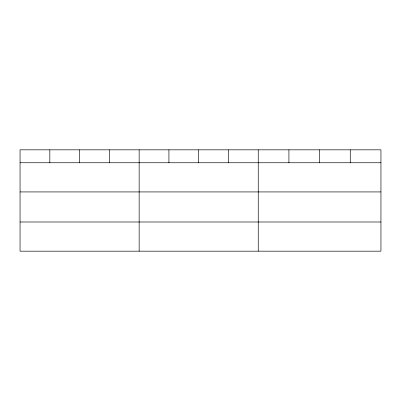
<?xml version="1.0" encoding="UTF-8"?>
<svg xmlns="http://www.w3.org/2000/svg" width="401" height="401" viewBox="0 0 401 401"><rect width="100%" height="100%" fill="white"/><g stroke="black" fill="none" stroke-linecap="round" stroke-linejoin="round"><path stroke-width="0.6" d="M380.95 191.929L380.95 149.824L20.05 149.824L20.05 251.176L380.95 251.176L380.95 191.929L20.05 191.929M20.05 162.751L380.95 162.751M20.05 221.999L380.95 221.999M350.273 149.824L350.273 162.751M319.597 149.824L319.597 162.751M288.92 149.824L288.92 162.751M258.244 149.824L258.244 251.176M228.47 149.824L228.47 162.751M198.695 149.824L198.695 162.751M168.921 149.824L168.921 162.751M139.147 149.824L139.147 251.176M109.373 149.824L109.373 162.751M79.599 149.824L79.599 162.751M49.824 149.824L49.824 162.751"/></g></svg>
